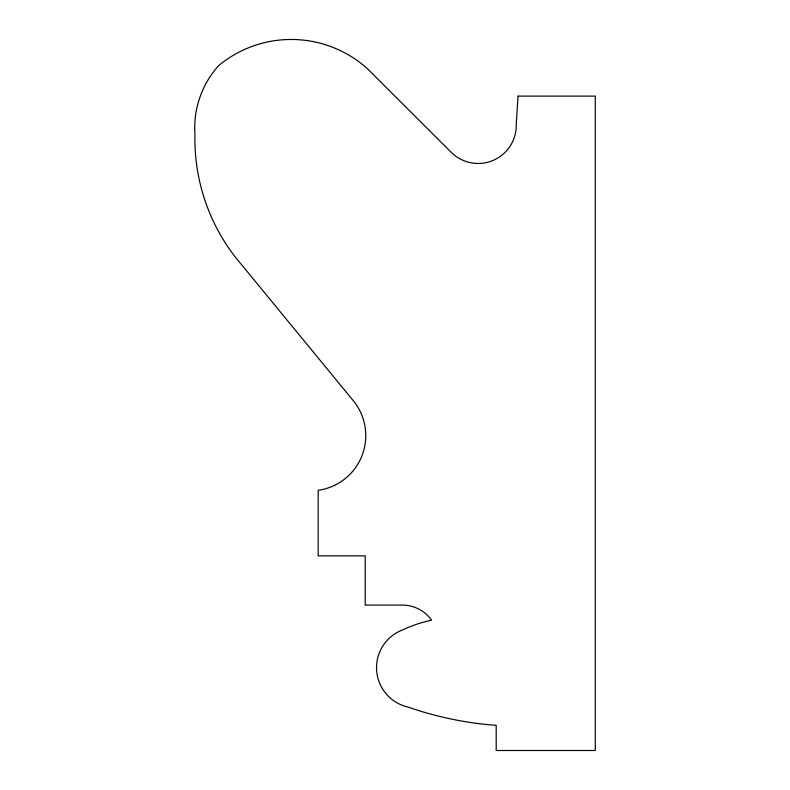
<?xml version="1.0" encoding="UTF-8"?>
<svg xmlns="http://www.w3.org/2000/svg" width="790" height="790" viewBox="0 0 790 790"><rect width="100%" height="100%" fill="white"/><g stroke="black" fill="none" stroke-linecap="round" stroke-linejoin="round"><path stroke-width="1.19" d="M518.033 96.113L516.255 124.415A38.108 38.108 0 0 1 451.248 152.342L367.952 69.204A113.839 113.839 0 0 0 218.623 65.629A93.2 93.2 0 0 0 194.942 134.498A192.997 192.997 0 0 0 242.244 265.509L353.229 400.609A55.172 55.172 0 0 1 318.182 490.284L318.182 555.864L365.207 555.864L365.207 605.091L401.942 605.091A36.044 36.044 0 0 1 431.636 620.189A126.331 126.331 0 0 0 403.157 629.709A40.369 40.369 0 0 0 407.887 707.02A344.588 344.588 0 0 0 496.199 725.329L496.199 750.5L595.285 750.5L595.285 96.113L518.033 96.113"/></g></svg>
